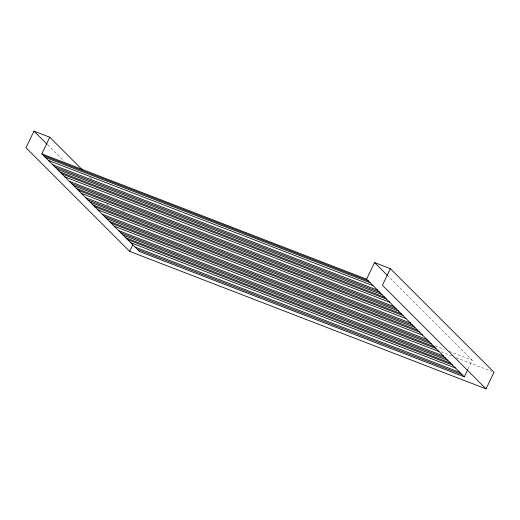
<?xml version="1.0" encoding="UTF-8"?>
<svg xmlns="http://www.w3.org/2000/svg" width="520" height="520" viewBox="0 0 520 520"><rect width="100%" height="100%" fill="white"/><g stroke="black" fill="none" stroke-linecap="round" stroke-linejoin="round"><path stroke-width="0.39" stroke-dasharray="2.6 1.95" d="M468.098 368.894L472.238 360.224L388.232 276.244M435.143 345.911L444.229 349.414M449.527 351.462L472.238 360.224M441.025 351.812L451.62 355.901M456.163 357.656L491.731 371.378M89.772 177.222L91.487 178.932M122.922 210.353L124.059 211.497M47.671 144.852L64.279 161.453M106.652 203.814L108.368 205.536"/><path stroke-width="0.78" d="M82.349 169.793L49.77 137.228L33.93 131.118L26 147.745L129.642 251.355L486.07 388.882L494 372.255L390.357 268.645L374.517 262.535L366.587 279.162L464.308 376.851L467.753 369.623M464.308 376.851L139.562 251.55L41.841 153.862L49.77 137.228M129.642 251.355L132.743 244.849M390.357 268.645L382.428 285.272L486.07 388.882M41.841 153.862L366.587 279.162M43.55 155.565L368.297 280.872M45.383 157.398L370.13 282.704M48.386 160.401L373.132 285.708M52.832 164.84L377.572 290.147M55.048 167.063L379.795 292.364M57.272 169.286L382.018 294.587M60.008 172.022L384.755 297.323M61.841 173.856L386.588 299.156M64.844 176.858L389.591 302.159M69.29 181.298L394.03 306.599M71.507 183.514L396.253 308.815M73.73 185.738L398.476 311.038M76.466 188.474L401.213 313.775M78.299 190.307L403.046 315.608M81.302 193.31L406.049 318.611M85.748 197.75L410.488 323.05M87.965 199.966L412.711 325.273M90.188 202.189L414.934 327.49M92.924 204.925L417.671 330.226M94.757 206.758L419.504 332.059M97.76 209.761L422.507 335.062M102.206 214.201L426.946 339.501M104.423 216.424L429.169 341.725M106.645 218.641L431.392 343.941M109.382 221.377L434.129 346.684M111.215 223.21L435.962 348.51M114.218 226.213L438.965 351.513M118.664 230.653L443.404 355.959M120.88 232.875L445.627 358.176M123.103 235.092L447.85 360.399M125.84 237.835L450.587 363.135M127.673 239.661L452.419 364.969M130.676 242.665L455.423 367.972M135.115 247.111L459.862 372.411M137.339 249.327L462.085 374.628M374.517 262.535L387.66 275.672M33.93 131.118L47.099 144.281"/></g></svg>
